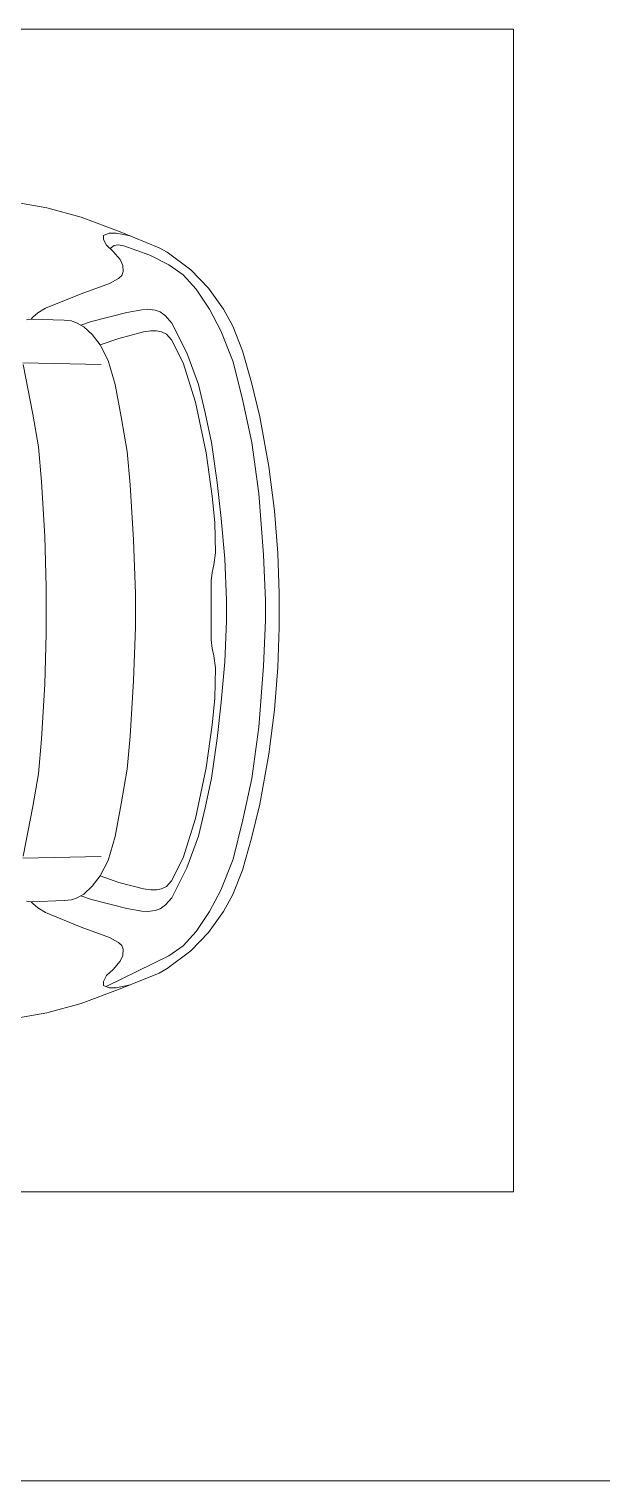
# Model space of a CAD drawing. Header units: millimetres. Extents: x 48966 to 155647, y -43515 to 30475.
# Drawn here: x 139789 to 141022, y -24283 to -21161 of the extents above; entities that cross this region are included whole.
import ezdxf

# ---------------------------------------------------------------- set-up
doc = ezdxf.new("R2010")
doc.units = ezdxf.units.MM
doc.linetypes.add('Осевые', pattern=[6350, 1270, -952.5, 3175, -952.5])
for name, color, linetype, lineweight in [('Оси-2', 7, 'Осевые', 9), ('Парковка', 7, 'Continuous', 9), ('Элементы узлов', 7, 'Continuous', 9)]:
    doc.layers.add(name, color=color, linetype=linetype, lineweight=lineweight)

# ---------------------------------------------------------------- blocks, each defined once
blk = doc.blocks.new('Парковка_одиночная - Средний класс 5300х2500мм-8504601-План -1-го этажа на отм_ -10_350')
at = {"layer": 'Парковка'}
for p, q in [((0, 0), (0, 5300)), ((2500, 0), (2500, 5300)), ((0, 0), (2500, 0))]:
    blk.add_line(p, q, dxfattribs=at)
at = {"layer": 'Элементы узлов'}
for p, q in [((373.6, 1065.6), (384.7, 1004.1)), ((373.6, 1065.6), (384.7, 1004.1)), ((373.6, 1065.6), (384.7, 1004.1)), ((2115.3, 1004.1), (2126.4, 1065.6)), ((2115.3, 1004.1), (2126.4, 1065.6)), ((2115.3, 1004.1), (2126.4, 1065.6)), ((610.2, 1023.8), (619.5, 1034.5)), ((610.2, 1023.8), (619.5, 1034.5)), ((610.2, 1023.8), (619.5, 1034.5)), ((619.5, 1034.5), (623.7, 1038.1)), ((619.5, 1034.5), (623.7, 1038.1)), ((619.5, 1034.5), (623.7, 1038.1)), ((623.7, 1038.1), (624.9, 1048)), ((623.7, 1038.1), (624.9, 1048)), ((623.7, 1038.1), (624.9, 1048)), ((623.7, 1038.1), (626, 966.9)), ((623.7, 1038.1), (626, 966.9)), ((623.7, 1038.1), (626, 966.9)), ((721, 887.7), (717.5, 1056)), ((721, 887.7), (717.5, 1056)), ((721, 887.7), (717.5, 1056)), ((721.2, 1055.2), (828.2, 1034.2)), ((721.2, 1055.2), (828.2, 1034.2)), ((721.2, 1055.2), (828.2, 1034.2)), ((828.2, 1034.2), (898.6, 1022.4)), ((828.2, 1034.2), (898.6, 1022.4)), ((828.2, 1034.2), (898.6, 1022.4)), ((1601.4, 1022.4), (1671.8, 1034.2)), ((1601.4, 1022.4), (1671.8, 1034.2)), ((1601.4, 1022.4), (1671.8, 1034.2)), ((1671.8, 1034.2), (1778.8, 1055.2)), ((1671.8, 1034.2), (1778.8, 1055.2)), ((1671.8, 1034.2), (1778.8, 1055.2)), ((1779, 887.7), (1782.5, 1056)), ((1779, 887.7), (1782.5, 1056)), ((1779, 887.7), (1782.5, 1056)), ((1874, 966.9), (1876.3, 1038.1)), ((1874, 966.9), (1876.3, 1038.1)), ((1874, 966.9), (1876.3, 1038.1)), ((1875.1, 1048), (1876.3, 1038.1)), ((1875.1, 1048), (1876.3, 1038.1)), ((1875.1, 1048), (1876.3, 1038.1)), ((1876.3, 1038.1), (1880.5, 1034.5)), ((1876.3, 1038.1), (1880.5, 1034.5)), ((1876.3, 1038.1), (1880.5, 1034.5)), ((1880.5, 1034.5), (1889.8, 1023.8)), ((1880.5, 1034.5), (1889.8, 1023.8)), ((1880.5, 1034.5), (1889.8, 1023.8)), ((384.7, 1004.1), (404.5, 930.6)), ((384.7, 1004.1), (404.5, 930.6)), ((384.7, 1004.1), (404.5, 930.6)), ((569.2, 930.4), (600.5, 1007)), ((569.2, 930.4), (600.5, 1007)), ((569.2, 930.4), (600.5, 1007)), ((600.5, 1007), (610.2, 1023.8)), ((600.5, 1007), (610.2, 1023.8)), ((600.5, 1007), (610.2, 1023.8)), ((898.6, 1022.4), (973.1, 1015.7)), ((898.6, 1022.4), (973.1, 1015.7)), ((898.6, 1022.4), (973.1, 1015.7)), ((973.1, 1015.7), (1091.4, 1008.3)), ((973.1, 1015.7), (1091.4, 1008.3)), ((973.1, 1015.7), (1091.4, 1008.3)), ((1091.4, 1008.3), (1199.4, 1005.7)), ((1091.4, 1008.3), (1199.4, 1005.7)), ((1091.4, 1008.3), (1199.4, 1005.7)), ((1199.4, 1005.7), (1250, 1005.7)), ((1199.4, 1005.7), (1250, 1005.7)), ((1199.4, 1005.7), (1250, 1005.7)), ((1250, 1005.7), (1300.6, 1005.7)), ((1250, 1005.7), (1300.6, 1005.7)), ((1250, 1005.7), (1300.6, 1005.7)), ((1300.6, 1005.7), (1408.6, 1008.3)), ((1300.6, 1005.7), (1408.6, 1008.3)), ((1300.6, 1005.7), (1408.6, 1008.3)), ((1408.6, 1008.3), (1526.9, 1015.7)), ((1408.6, 1008.3), (1526.9, 1015.7)), ((1408.6, 1008.3), (1526.9, 1015.7)), ((1526.9, 1015.7), (1601.4, 1022.4)), ((1526.9, 1015.7), (1601.4, 1022.4)), ((1526.9, 1015.7), (1601.4, 1022.4)), ((1889.8, 1023.8), (1899.5, 1007)), ((1889.8, 1023.8), (1899.5, 1007)), ((1889.8, 1023.8), (1899.5, 1007)), ((1899.5, 1007), (1930.8, 930.4)), ((1899.5, 1007), (1930.8, 930.4)), ((1899.5, 1007), (1930.8, 930.4)), ((2095.5, 930.6), (2115.3, 1004.1)), ((2095.5, 930.6), (2115.3, 1004.1)), ((2095.5, 930.6), (2115.3, 1004.1)), ((626, 966.9), (627.5, 951)), ((626, 966.9), (627.5, 951)), ((626, 966.9), (627.5, 951)), ((627.5, 951), (632.2, 938.8)), ((627.5, 951), (632.2, 938.8)), ((627.5, 951), (632.2, 938.8)), ((632.2, 938.8), (640, 924.9)), ((632.2, 938.8), (640, 924.9)), ((632.2, 938.8), (640, 924.9)), ((1860, 924.9), (1867.8, 938.8)), ((1860, 924.9), (1867.8, 938.8)), ((1860, 924.9), (1867.8, 938.8)), ((1867.8, 938.8), (1872.5, 951)), ((1867.8, 938.8), (1872.5, 951)), ((1867.8, 938.8), (1872.5, 951)), ((1872.5, 951), (1874, 966.9)), ((1872.5, 951), (1874, 966.9)), ((1872.5, 951), (1874, 966.9)), ((404.5, 930.6), (436, 846.6)), ((404.5, 930.6), (436, 846.6)), ((404.5, 930.6), (436, 846.6)), ((546.8, 869.6), (569.2, 930.4)), ((546.8, 869.6), (569.2, 930.4)), ((546.8, 869.6), (569.2, 930.4)), ((628.5, 907.9), (609.3, 832.5)), ((628.5, 907.9), (609.3, 832.5)), ((628.5, 907.9), (609.3, 832.5)), ((636.4, 931.2), (628.5, 907.9)), ((636.4, 931.2), (628.5, 907.9)), ((636.4, 931.2), (628.5, 907.9)), ((640, 924.9), (656.8, 906.5)), ((640, 924.9), (656.8, 906.5)), ((640, 924.9), (656.8, 906.5)), ((656.8, 906.5), (679, 889.4)), ((656.8, 906.5), (679, 889.4)), ((656.8, 906.5), (679, 889.4)), ((1821, 889.4), (1843.2, 906.5)), ((1821, 889.4), (1843.2, 906.5)), ((1821, 889.4), (1843.2, 906.5)), ((1843.2, 906.5), (1860, 924.9)), ((1843.2, 906.5), (1860, 924.9)), ((1843.2, 906.5), (1860, 924.9)), ((1871.5, 907.9), (1863.6, 931.2)), ((1871.5, 907.9), (1863.6, 931.2)), ((1871.5, 907.9), (1863.6, 931.2)), ((1890.7, 832.5), (1871.5, 907.9)), ((1890.7, 832.5), (1871.5, 907.9)), ((1890.7, 832.5), (1871.5, 907.9)), ((1930.8, 930.4), (1953.2, 869.6)), ((1930.8, 930.4), (1953.2, 869.6)), ((1930.8, 930.4), (1953.2, 869.6)), ((2064, 846.6), (2095.5, 930.6)), ((2064, 846.6), (2095.5, 930.6)), ((2064, 846.6), (2095.5, 930.6)), ((443.8, 882.2), (438.7, 870.5)), ((443.8, 882.2), (438.7, 870.5)), ((443.8, 882.2), (438.7, 870.5)), ((441.4, 876.6), (507, 741.8)), ((441.4, 876.6), (507, 741.8)), ((441.4, 876.6), (507, 741.8)), ((443.8, 882.2), (452.4, 882.2)), ((443.8, 882.2), (452.4, 882.2)), ((443.8, 882.2), (452.4, 882.2)), ((452.4, 882.2), (464.7, 875.9)), ((452.4, 882.2), (464.7, 875.9)), ((452.4, 882.2), (464.7, 875.9)), ((464.7, 875.9), (478.1, 861.5)), ((464.7, 875.9), (478.1, 861.5)), ((464.7, 875.9), (478.1, 861.5)), ((679, 889.4), (665.1, 849.2)), ((679, 889.4), (665.1, 849.2)), ((679, 889.4), (665.1, 849.2)), ((679, 889.4), (712.4, 872.4)), ((679, 889.4), (712.4, 872.4)), ((679, 889.4), (712.4, 872.4)), ((1787.6, 872.4), (1821, 889.4)), ((1787.6, 872.4), (1821, 889.4)), ((1787.6, 872.4), (1821, 889.4)), ((1834.9, 849.2), (1821, 889.4)), ((1834.9, 849.2), (1821, 889.4)), ((1834.9, 849.2), (1821, 889.4)), ((2021.9, 861.5), (2035.3, 875.9)), ((2021.9, 861.5), (2035.3, 875.9)), ((2021.9, 861.5), (2035.3, 875.9)), ((2035.3, 875.9), (2047.6, 882.2)), ((2035.3, 875.9), (2047.6, 882.2)), ((2035.3, 875.9), (2047.6, 882.2)), ((2047.6, 882.2), (2056.2, 882.2)), ((2047.6, 882.2), (2056.2, 882.2)), ((2047.6, 882.2), (2056.2, 882.2)), ((2056.2, 882.2), (2061.3, 870.5)), ((2056.2, 882.2), (2061.3, 870.5)), ((2056.2, 882.2), (2061.3, 870.5)), ((436, 846.6), (470.1, 762.7)), ((436, 846.6), (470.1, 762.7)), ((436, 846.6), (470.1, 762.7)), ((438.7, 870.5), (438.7, 854.9)), ((438.7, 870.5), (438.7, 854.9)), ((438.7, 870.5), (438.7, 854.9)), ((438.7, 854.9), (444.8, 824.9)), ((438.7, 854.9), (444.8, 824.9)), ((438.7, 854.9), (444.8, 824.9)), ((478.1, 861.5), (495.8, 846.6)), ((478.1, 861.5), (495.8, 846.6)), ((478.1, 861.5), (495.8, 846.6)), ((495.8, 846.6), (508.3, 840.9)), ((495.8, 846.6), (508.3, 840.9)), ((495.8, 846.6), (508.3, 840.9)), ((521.5, 840), (529.8, 843)), ((521.5, 840), (529.8, 843)), ((521.5, 840), (529.8, 843)), ((529.8, 843), (536.1, 850.2)), ((529.8, 843), (536.1, 850.2)), ((529.8, 843), (536.1, 850.2)), ((536.1, 850.2), (546.8, 869.6)), ((536.1, 850.2), (546.8, 869.6)), ((536.1, 850.2), (546.8, 869.6)), ((665.1, 849.2), (651.3, 796.2)), ((665.1, 849.2), (651.3, 796.2)), ((665.1, 849.2), (651.3, 796.2)), ((712.4, 872.4), (764.1, 857.5)), ((712.4, 872.4), (764.1, 857.5)), ((712.4, 872.4), (764.1, 857.5)), ((764.1, 857.5), (834.1, 844.2)), ((764.1, 857.5), (834.1, 844.2)), ((764.1, 857.5), (834.1, 844.2)), ((834.1, 844.2), (908.7, 831.8)), ((834.1, 844.2), (908.7, 831.8)), ((834.1, 844.2), (908.7, 831.8)), ((1591.3, 831.8), (1665.9, 844.2)), ((1591.3, 831.8), (1665.9, 844.2)), ((1591.3, 831.8), (1665.9, 844.2)), ((1665.9, 844.2), (1735.9, 857.5)), ((1665.9, 844.2), (1735.9, 857.5)), ((1665.9, 844.2), (1735.9, 857.5)), ((1735.9, 857.5), (1787.6, 872.4)), ((1735.9, 857.5), (1787.6, 872.4)), ((1735.9, 857.5), (1787.6, 872.4)), ((1848.7, 796.2), (1834.9, 849.2)), ((1848.7, 796.2), (1834.9, 849.2)), ((1848.7, 796.2), (1834.9, 849.2)), ((1953.2, 869.6), (1963.9, 850.2)), ((1953.2, 869.6), (1963.9, 850.2)), ((1953.2, 869.6), (1963.9, 850.2)), ((1963.9, 850.2), (1970.2, 843)), ((1963.9, 850.2), (1970.2, 843)), ((1963.9, 850.2), (1970.2, 843)), ((1970.2, 843), (1978.5, 840)), ((1970.2, 843), (1978.5, 840)), ((1970.2, 843), (1978.5, 840)), ((1991.7, 840.9), (2004.2, 846.6)), ((1991.7, 840.9), (2004.2, 846.6)), ((1991.7, 840.9), (2004.2, 846.6)), ((2004.2, 846.6), (2021.9, 861.5)), ((2004.2, 846.6), (2021.9, 861.5)), ((2004.2, 846.6), (2021.9, 861.5)), ((2034.5, 859.4), (2028.1, 868.2)), ((2034.5, 859.4), (2028.1, 868.2)), ((2034.5, 859.4), (2028.1, 868.2)), ((2029.9, 762.7), (2064, 846.6)), ((2029.9, 762.7), (2064, 846.6)), ((2029.9, 762.7), (2064, 846.6)), ((2033.6, 838.8), (2036, 850.8)), ((2033.6, 838.8), (2036, 850.8)), ((2033.6, 838.8), (2036, 850.8)), ((2036, 850.8), (2034.5, 859.4)), ((2036, 850.8), (2034.5, 859.4)), ((2036, 850.8), (2034.5, 859.4)), ((2061.3, 854.9), (2055.2, 824.9)), ((2061.3, 854.9), (2055.2, 824.9)), ((2061.3, 854.9), (2055.2, 824.9)), ((2061.3, 870.5), (2061.3, 854.9)), ((2061.3, 870.5), (2061.3, 854.9)), ((2061.3, 870.5), (2061.3, 854.9)), ((508.3, 840.9), (521.5, 840)), ((508.3, 840.9), (521.5, 840)), ((508.3, 840.9), (521.5, 840)), ((609.3, 832.5), (603.6, 799.8)), ((609.3, 832.5), (603.6, 799.8)), ((609.3, 832.5), (603.6, 799.8)), ((908.7, 831.8), (979.9, 825.2)), ((908.7, 831.8), (979.9, 825.2)), ((908.7, 831.8), (979.9, 825.2)), ((979.9, 825.2), (1098.3, 817.7)), ((979.9, 825.2), (1098.3, 817.7)), ((979.9, 825.2), (1098.3, 817.7)), ((1098.3, 817.7), (1213.9, 813.6)), ((1098.3, 817.7), (1213.9, 813.6)), ((1098.3, 817.7), (1213.9, 813.6)), ((1213.9, 813.6), (1250, 813.6)), ((1213.9, 813.6), (1250, 813.6)), ((1213.9, 813.6), (1250, 813.6)), ((1250, 813.6), (1286.1, 813.6)), ((1250, 813.6), (1286.1, 813.6)), ((1250, 813.6), (1286.1, 813.6)), ((1286.1, 813.6), (1401.7, 817.7)), ((1286.1, 813.6), (1401.7, 817.7)), ((1286.1, 813.6), (1401.7, 817.7)), ((1401.7, 817.7), (1520.1, 825.2)), ((1401.7, 817.7), (1520.1, 825.2)), ((1401.7, 817.7), (1520.1, 825.2)), ((1520.1, 825.2), (1591.3, 831.8)), ((1520.1, 825.2), (1591.3, 831.8)), ((1520.1, 825.2), (1591.3, 831.8)), ((1896.4, 799.8), (1890.7, 832.5)), ((1896.4, 799.8), (1890.7, 832.5)), ((1896.4, 799.8), (1890.7, 832.5)), ((1978.5, 840), (1991.7, 840.9)), ((1978.5, 840), (1991.7, 840.9)), ((1978.5, 840), (1991.7, 840.9)), ((2013.9, 782.4), (2033.6, 838.8)), ((2013.9, 782.4), (2033.6, 838.8)), ((2013.9, 782.4), (2033.6, 838.8)), ((603.6, 799.8), (602.4, 787.5)), ((603.6, 799.8), (602.4, 787.5)), ((603.6, 799.8), (602.4, 787.5)), ((602.4, 787.5), (604.7, 771.1)), ((602.4, 787.5), (604.7, 771.1)), ((602.4, 787.5), (604.7, 771.1)), ((651.3, 796.2), (649, 780.4)), ((651.3, 796.2), (649, 780.4)), ((651.3, 796.2), (649, 780.4)), ((1851, 780.4), (1848.7, 796.2)), ((1851, 780.4), (1848.7, 796.2)), ((1851, 780.4), (1848.7, 796.2)), ((1895.3, 771.1), (1897.6, 787.5)), ((1895.3, 771.1), (1897.6, 787.5)), ((1895.3, 771.1), (1897.6, 787.5)), ((1897.6, 787.5), (1896.4, 799.8)), ((1897.6, 787.5), (1896.4, 799.8)), ((1897.6, 787.5), (1896.4, 799.8)), ((1993, 741.8), (2013.9, 782.4)), ((1993, 741.8), (2013.9, 782.4)), ((1993, 741.8), (2013.9, 782.4)), ((470.1, 762.7), (480.1, 745.6)), ((470.1, 762.7), (480.1, 745.6)), ((470.1, 762.7), (480.1, 745.6)), ((604.7, 771.1), (608.3, 760.6)), ((604.7, 771.1), (608.3, 760.6)), ((604.7, 771.1), (608.3, 760.6)), ((608.3, 760.6), (616.7, 748.8)), ((608.3, 760.6), (616.7, 748.8)), ((608.3, 760.6), (616.7, 748.8)), ((649, 780.4), (649, 768.2)), ((649, 780.4), (649, 768.2)), ((649, 780.4), (649, 768.2)), ((649, 768.2), (651.3, 757.9)), ((649, 768.2), (651.3, 757.9)), ((649, 768.2), (651.3, 757.9)), ((651.3, 757.9), (656, 747)), ((651.3, 757.9), (656, 747)), ((651.3, 757.9), (656, 747)), ((1844, 747), (1848.7, 757.9)), ((1844, 747), (1848.7, 757.9)), ((1844, 747), (1848.7, 757.9)), ((1848.7, 757.9), (1851, 768.2)), ((1848.7, 757.9), (1851, 768.2)), ((1848.7, 757.9), (1851, 768.2)), ((1851, 768.2), (1851, 780.4)), ((1851, 768.2), (1851, 780.4)), ((1851, 768.2), (1851, 780.4)), ((1883.3, 748.8), (1891.7, 760.6)), ((1883.3, 748.8), (1891.7, 760.6)), ((1883.3, 748.8), (1891.7, 760.6)), ((1891.7, 760.6), (1895.3, 771.1)), ((1891.7, 760.6), (1895.3, 771.1)), ((1891.7, 760.6), (1895.3, 771.1)), ((2019.9, 745.6), (2029.9, 762.7)), ((2019.9, 745.6), (2029.9, 762.7)), ((2019.9, 745.6), (2029.9, 762.7)), ((480.1, 745.6), (517.9, 694.3)), ((480.1, 745.6), (517.9, 694.3)), ((480.1, 745.6), (517.9, 694.3)), ((507, 741.8), (528.4, 710.8)), ((507, 741.8), (528.4, 710.8)), ((507, 741.8), (528.4, 710.8)), ((616.7, 748.8), (632.3, 735.2)), ((616.7, 748.8), (632.3, 735.2)), ((616.7, 748.8), (632.3, 735.2)), ((632.3, 735.2), (696.5, 703)), ((632.3, 735.2), (696.5, 703)), ((632.3, 735.2), (696.5, 703)), ((656, 747), (668.4, 736)), ((656, 747), (668.4, 736)), ((656, 747), (668.4, 736)), ((668.4, 736), (717.8, 711.2)), ((668.4, 736), (717.8, 711.2)), ((668.4, 736), (717.8, 711.2)), ((1782.2, 711.2), (1831.6, 736)), ((1782.2, 711.2), (1831.6, 736)), ((1782.2, 711.2), (1831.6, 736)), ((1803.5, 703), (1867.7, 735.2)), ((1803.5, 703), (1867.7, 735.2)), ((1803.5, 703), (1867.7, 735.2)), ((1831.6, 736), (1844, 747)), ((1831.6, 736), (1844, 747)), ((1831.6, 736), (1844, 747)), ((1867.7, 735.2), (1883.3, 748.8)), ((1867.7, 735.2), (1883.3, 748.8)), ((1867.7, 735.2), (1883.3, 748.8)), ((1971.6, 710.8), (1993, 741.8)), ((1971.6, 710.8), (1993, 741.8)), ((1971.6, 710.8), (1993, 741.8)), ((1982.1, 694.3), (2019.9, 745.6)), ((1982.1, 694.3), (2019.9, 745.6)), ((1982.1, 694.3), (2019.9, 745.6)), ((517.9, 694.3), (557.3, 656.4)), ((517.9, 694.3), (557.3, 656.4)), ((517.9, 694.3), (557.3, 656.4)), ((528.4, 710.8), (559.5, 682.9)), ((528.4, 710.8), (559.5, 682.9)), ((528.4, 710.8), (559.5, 682.9)), ((696.5, 703), (764.2, 678.2)), ((696.5, 703), (764.2, 678.2)), ((696.5, 703), (764.2, 678.2)), ((717.8, 711.2), (802.3, 684.6)), ((717.8, 711.2), (802.3, 684.6)), ((717.8, 711.2), (802.3, 684.6)), ((1697.7, 684.6), (1782.2, 711.2)), ((1697.7, 684.6), (1782.2, 711.2)), ((1697.7, 684.6), (1782.2, 711.2)), ((1735.8, 678.2), (1803.5, 703)), ((1735.8, 678.2), (1803.5, 703)), ((1735.8, 678.2), (1803.5, 703)), ((1940.5, 682.9), (1971.6, 710.8)), ((1940.5, 682.9), (1971.6, 710.8)), ((1940.5, 682.9), (1971.6, 710.8)), ((1942.7, 656.4), (1982.1, 694.3)), ((1942.7, 656.4), (1982.1, 694.3)), ((1942.7, 656.4), (1982.1, 694.3)), ((557.3, 656.4), (602.3, 623.9)), ((557.3, 656.4), (602.3, 623.9)), ((557.3, 656.4), (602.3, 623.9)), ((559.5, 682.9), (602.5, 654.3)), ((559.5, 682.9), (602.5, 654.3)), ((559.5, 682.9), (602.5, 654.3)), ((764.2, 678.2), (825.3, 663.7)), ((764.2, 678.2), (825.3, 663.7)), ((764.2, 678.2), (825.3, 663.7)), ((802.3, 684.6), (911.4, 661.7)), ((802.3, 684.6), (911.4, 661.7)), ((802.3, 684.6), (911.4, 661.7)), ((825.3, 663.7), (888.9, 649.9)), ((825.3, 663.7), (888.9, 649.9)), ((825.3, 663.7), (888.9, 649.9)), ((911.4, 661.7), (1004.1, 648.4)), ((911.4, 661.7), (1004.1, 648.4)), ((911.4, 661.7), (1004.1, 648.4)), ((1495.9, 648.4), (1588.6, 661.7)), ((1495.9, 648.4), (1588.6, 661.7)), ((1495.9, 648.4), (1588.6, 661.7)), ((1588.6, 661.7), (1697.7, 684.6)), ((1588.6, 661.7), (1697.7, 684.6)), ((1588.6, 661.7), (1697.7, 684.6)), ((1611.1, 649.9), (1674.7, 663.7)), ((1611.1, 649.9), (1674.7, 663.7)), ((1611.1, 649.9), (1674.7, 663.7)), ((1674.7, 663.7), (1735.8, 678.2)), ((1674.7, 663.7), (1735.8, 678.2)), ((1674.7, 663.7), (1735.8, 678.2)), ((1897.5, 654.3), (1940.5, 682.9)), ((1897.5, 654.3), (1940.5, 682.9)), ((1897.5, 654.3), (1940.5, 682.9)), ((1897.7, 623.9), (1942.7, 656.4)), ((1897.7, 623.9), (1942.7, 656.4)), ((1897.7, 623.9), (1942.7, 656.4)), ((602.5, 654.3), (648.7, 630.3)), ((602.5, 654.3), (648.7, 630.3)), ((602.5, 654.3), (648.7, 630.3)), ((648.7, 630.3), (715.2, 603.2)), ((648.7, 630.3), (715.2, 603.2)), ((648.7, 630.3), (715.2, 603.2)), ((888.9, 649.9), (974.7, 638.2)), ((888.9, 649.9), (974.7, 638.2)), ((888.9, 649.9), (974.7, 638.2)), ((974.7, 638.2), (1052.5, 629.1)), ((974.7, 638.2), (1052.5, 629.1)), ((974.7, 638.2), (1052.5, 629.1)), ((1004.1, 648.4), (1060.9, 642.9)), ((1004.1, 648.4), (1060.9, 642.9)), ((1004.1, 648.4), (1060.9, 642.9)), ((1052.5, 629.1), (1139.4, 621.5)), ((1052.5, 629.1), (1139.4, 621.5)), ((1052.5, 629.1), (1139.4, 621.5)), ((1060.9, 642.9), (1126.4, 641.5)), ((1060.9, 642.9), (1126.4, 641.5)), ((1060.9, 642.9), (1126.4, 641.5)), ((1126.4, 641.5), (1152.1, 644.8)), ((1126.4, 641.5), (1152.1, 644.8)), ((1126.4, 641.5), (1152.1, 644.8)), ((1152.1, 644.8), (1168.3, 648.5)), ((1152.1, 644.8), (1168.3, 648.5)), ((1152.1, 644.8), (1168.3, 648.5)), ((1168.3, 648.5), (1186.7, 650.9)), ((1168.3, 648.5), (1186.7, 650.9)), ((1168.3, 648.5), (1186.7, 650.9)), ((1186.7, 650.9), (1250, 650.9)), ((1186.7, 650.9), (1250, 650.9)), ((1186.7, 650.9), (1250, 650.9)), ((1250, 650.9), (1313.3, 650.9)), ((1250, 650.9), (1313.3, 650.9)), ((1250, 650.9), (1313.3, 650.9)), ((1313.3, 650.9), (1331.7, 648.5)), ((1313.3, 650.9), (1331.7, 648.5)), ((1313.3, 650.9), (1331.7, 648.5)), ((1331.7, 648.5), (1347.9, 644.8)), ((1331.7, 648.5), (1347.9, 644.8)), ((1331.7, 648.5), (1347.9, 644.8)), ((1347.9, 644.8), (1373.6, 641.5)), ((1347.9, 644.8), (1373.6, 641.5)), ((1347.9, 644.8), (1373.6, 641.5)), ((1360.6, 621.5), (1447.5, 629.1)), ((1360.6, 621.5), (1447.5, 629.1)), ((1360.6, 621.5), (1447.5, 629.1)), ((1373.6, 641.5), (1439.1, 642.9)), ((1373.6, 641.5), (1439.1, 642.9)), ((1373.6, 641.5), (1439.1, 642.9)), ((1439.1, 642.9), (1495.9, 648.4)), ((1439.1, 642.9), (1495.9, 648.4)), ((1439.1, 642.9), (1495.9, 648.4)), ((1447.5, 629.1), (1525.3, 638.2)), ((1447.5, 629.1), (1525.3, 638.2)), ((1447.5, 629.1), (1525.3, 638.2)), ((1525.3, 638.2), (1611.1, 649.9)), ((1525.3, 638.2), (1611.1, 649.9)), ((1525.3, 638.2), (1611.1, 649.9)), ((1784.8, 603.2), (1851.3, 630.3)), ((1784.8, 603.2), (1851.3, 630.3)), ((1784.8, 603.2), (1851.3, 630.3)), ((1851.3, 630.3), (1897.5, 654.3)), ((1851.3, 630.3), (1897.5, 654.3)), ((1851.3, 630.3), (1897.5, 654.3)), ((602.3, 623.9), (639.1, 604.3)), ((602.3, 623.9), (639.1, 604.3)), ((602.3, 623.9), (639.1, 604.3)), ((639.1, 604.3), (691.6, 583.4)), ((639.1, 604.3), (691.6, 583.4)), ((639.1, 604.3), (691.6, 583.4)), ((715.2, 603.2), (799.5, 582.5)), ((715.2, 603.2), (799.5, 582.5)), ((715.2, 603.2), (799.5, 582.5)), ((1139.4, 621.5), (1227.7, 617.9)), ((1139.4, 621.5), (1227.7, 617.9)), ((1139.4, 621.5), (1227.7, 617.9)), ((1227.7, 617.9), (1250, 617.9)), ((1227.7, 617.9), (1250, 617.9)), ((1227.7, 617.9), (1250, 617.9)), ((1250, 617.9), (1272.3, 617.9)), ((1250, 617.9), (1272.3, 617.9)), ((1250, 617.9), (1272.3, 617.9)), ((1272.3, 617.9), (1360.6, 621.5)), ((1272.3, 617.9), (1360.6, 621.5)), ((1272.3, 617.9), (1360.6, 621.5)), ((1700.5, 582.5), (1784.8, 603.2)), ((1700.5, 582.5), (1784.8, 603.2)), ((1700.5, 582.5), (1784.8, 603.2)), ((1808.4, 583.4), (1860.9, 604.3)), ((1808.4, 583.4), (1860.9, 604.3)), ((1808.4, 583.4), (1860.9, 604.3)), ((1860.9, 604.3), (1897.7, 623.9)), ((1860.9, 604.3), (1897.7, 623.9)), ((1860.9, 604.3), (1897.7, 623.9)), ((691.6, 583.4), (760.2, 563.9)), ((691.6, 583.4), (760.2, 563.9)), ((691.6, 583.4), (760.2, 563.9)), ((760.2, 563.9), (833.6, 546)), ((760.2, 563.9), (833.6, 546)), ((760.2, 563.9), (833.6, 546)), ((799.5, 582.5), (888.7, 563.5)), ((799.5, 582.5), (888.7, 563.5)), ((799.5, 582.5), (888.7, 563.5)), ((888.7, 563.5), (998.9, 548.1)), ((888.7, 563.5), (998.9, 548.1)), ((888.7, 563.5), (998.9, 548.1)), ((1501.1, 548.1), (1611.3, 563.5)), ((1501.1, 548.1), (1611.3, 563.5)), ((1501.1, 548.1), (1611.3, 563.5)), ((1611.3, 563.5), (1700.5, 582.5)), ((1611.3, 563.5), (1700.5, 582.5)), ((1611.3, 563.5), (1700.5, 582.5)), ((1666.4, 546), (1739.8, 563.9)), ((1666.4, 546), (1739.8, 563.9)), ((1666.4, 546), (1739.8, 563.9)), ((1739.8, 563.9), (1808.4, 583.4)), ((1739.8, 563.9), (1808.4, 583.4)), ((1739.8, 563.9), (1808.4, 583.4)), ((833.6, 546), (940.6, 526.9)), ((833.6, 546), (940.6, 526.9)), ((833.6, 546), (940.6, 526.9)), ((998.9, 548.1), (1130.2, 538)), ((998.9, 548.1), (1130.2, 538)), ((998.9, 548.1), (1130.2, 538)), ((1130.2, 538), (1229, 533.8)), ((1130.2, 538), (1229, 533.8)), ((1130.2, 538), (1229, 533.8)), ((1229, 533.8), (1250, 533.8)), ((1229, 533.8), (1250, 533.8)), ((1229, 533.8), (1250, 533.8)), ((1250, 533.8), (1271, 533.8)), ((1250, 533.8), (1271, 533.8)), ((1250, 533.8), (1271, 533.8)), ((1271, 533.8), (1369.8, 538)), ((1271, 533.8), (1369.8, 538)), ((1271, 533.8), (1369.8, 538)), ((1369.8, 538), (1501.1, 548.1)), ((1369.8, 538), (1501.1, 548.1)), ((1369.8, 538), (1501.1, 548.1)), ((1559.4, 526.9), (1666.4, 546)), ((1559.4, 526.9), (1666.4, 546)), ((1559.4, 526.9), (1666.4, 546)), ((940.6, 526.9), (1036.2, 514.3)), ((940.6, 526.9), (1036.2, 514.3)), ((940.6, 526.9), (1036.2, 514.3)), ((1036.2, 514.3), (1127.1, 507.4)), ((1036.2, 514.3), (1127.1, 507.4)), ((1036.2, 514.3), (1127.1, 507.4)), ((1127.1, 507.4), (1213.5, 504.4)), ((1127.1, 507.4), (1213.5, 504.4)), ((1127.1, 507.4), (1213.5, 504.4)), ((1213.5, 504.4), (1250, 504.4)), ((1213.5, 504.4), (1250, 504.4)), ((1213.5, 504.4), (1250, 504.4)), ((1250, 504.4), (1286.5, 504.4)), ((1250, 504.4), (1286.5, 504.4)), ((1250, 504.4), (1286.5, 504.4)), ((1286.5, 504.4), (1372.9, 507.4)), ((1286.5, 504.4), (1372.9, 507.4)), ((1286.5, 504.4), (1372.9, 507.4)), ((1372.9, 507.4), (1463.8, 514.3)), ((1372.9, 507.4), (1463.8, 514.3)), ((1372.9, 507.4), (1463.8, 514.3)), ((1463.8, 514.3), (1559.4, 526.9)), ((1463.8, 514.3), (1559.4, 526.9)), ((1463.8, 514.3), (1559.4, 526.9))]:
    blk.add_line(p, q, dxfattribs=at)

msp = doc.modelspace()

# ---------------------------------------------------------------- linework, layer by layer
at = {"layer": 'Оси-2'}
msp.add_line((150171.6, -24282.9), (50565.6, -24282.9), dxfattribs=at)

# ---------------------------------------------------------------- block references
at = {"layer": 'Парковка', "rotation": 90.00000000000098}
msp.add_blockref('Парковка_одиночная - Средний класс 5300х2500мм-8504601-План -1-го этажа на отм_ -10_350', (140831.6, -23661), dxfattribs=at)

doc.saveas('drawing.dxf')
